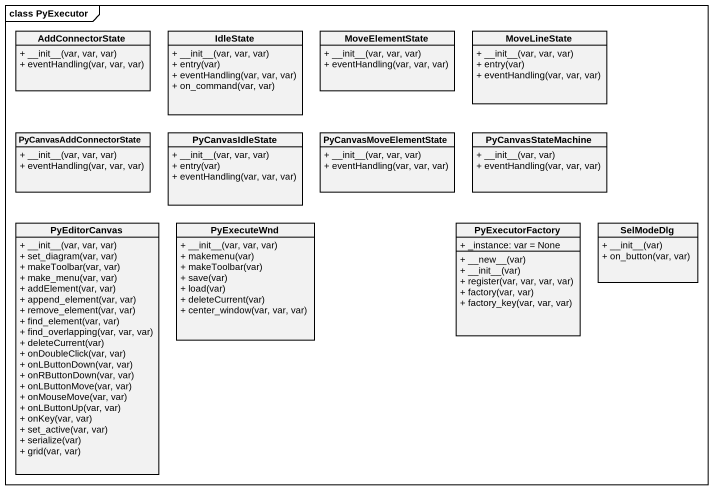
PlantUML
@startuml
mainframe class PyExecutor
hide circle
hide empty members
skinparam classAttributeIconSize 0
class AddConnectorState {
  + ~__init~__(var, var, var)
  + eventHandling(var, var, var)
}
class IdleState {
  + ~__init~__(var, var, var)
  + entry(var)
  + eventHandling(var, var, var)
  + on_command(var, var)
}
class MoveElementState {
  + ~__init~__(var, var, var)
  + eventHandling(var, var, var)
}
class MoveLineState {
  + ~__init~__(var, var, var)
  + entry(var)
  + eventHandling(var, var, var)
}
class PyCanvasAddConnectorState {
  + ~__init~__(var, var, var)
  + eventHandling(var, var, var)
}
class PyCanvasIdleState {
  + ~__init~__(var, var, var)
  + entry(var)
  + eventHandling(var, var, var)
}
class PyCanvasMoveElementState {
  + ~__init~__(var, var, var)
  + eventHandling(var, var, var)
}
class PyCanvasStateMachine {
  + ~__init~__(var, var)
  + eventHandling(var, var, var)
}
class PyEditorCanvas {
  + ~__init~__(var, var, var)
  + set_diagram(var, var)
  + makeToolbar(var, var)
  + make_menu(var, var)
  + addElement(var, var)
  + append_element(var, var)
  + remove_element(var, var)
  + find_element(var, var)
  + find_overlapping(var, var, var)
  + deleteCurrent(var)
  + onDoubleClick(var, var)
  + onLButtonDown(var, var)
  + onRButtonDown(var, var)
  + onLButtonMove(var, var)
  + onMouseMove(var, var)
  + onLButtonUp(var, var)
  + onKey(var, var)
  + set_active(var, var)
  + serialize(var)
  + grid(var, var)
}
class PyExecuteWnd {
  + ~__init~__(var, var, var)
  + makemenu(var)
  + makeToolbar(var)
  + save(var)
  + load(var)
  + deleteCurrent(var)
  + center_window(var, var, var)
}
class PyExecutorFactory {
  + _instance: var = None
  + ~__new~__(var)
  + ~__init~__(var)
  + register(var, var, var, var)
  + factory(var, var)
  + factory_key(var, var, var)
}
class SelModeDlg {
  + ~__init~__(var)
  + on_button(var, var)
}
@enduml
